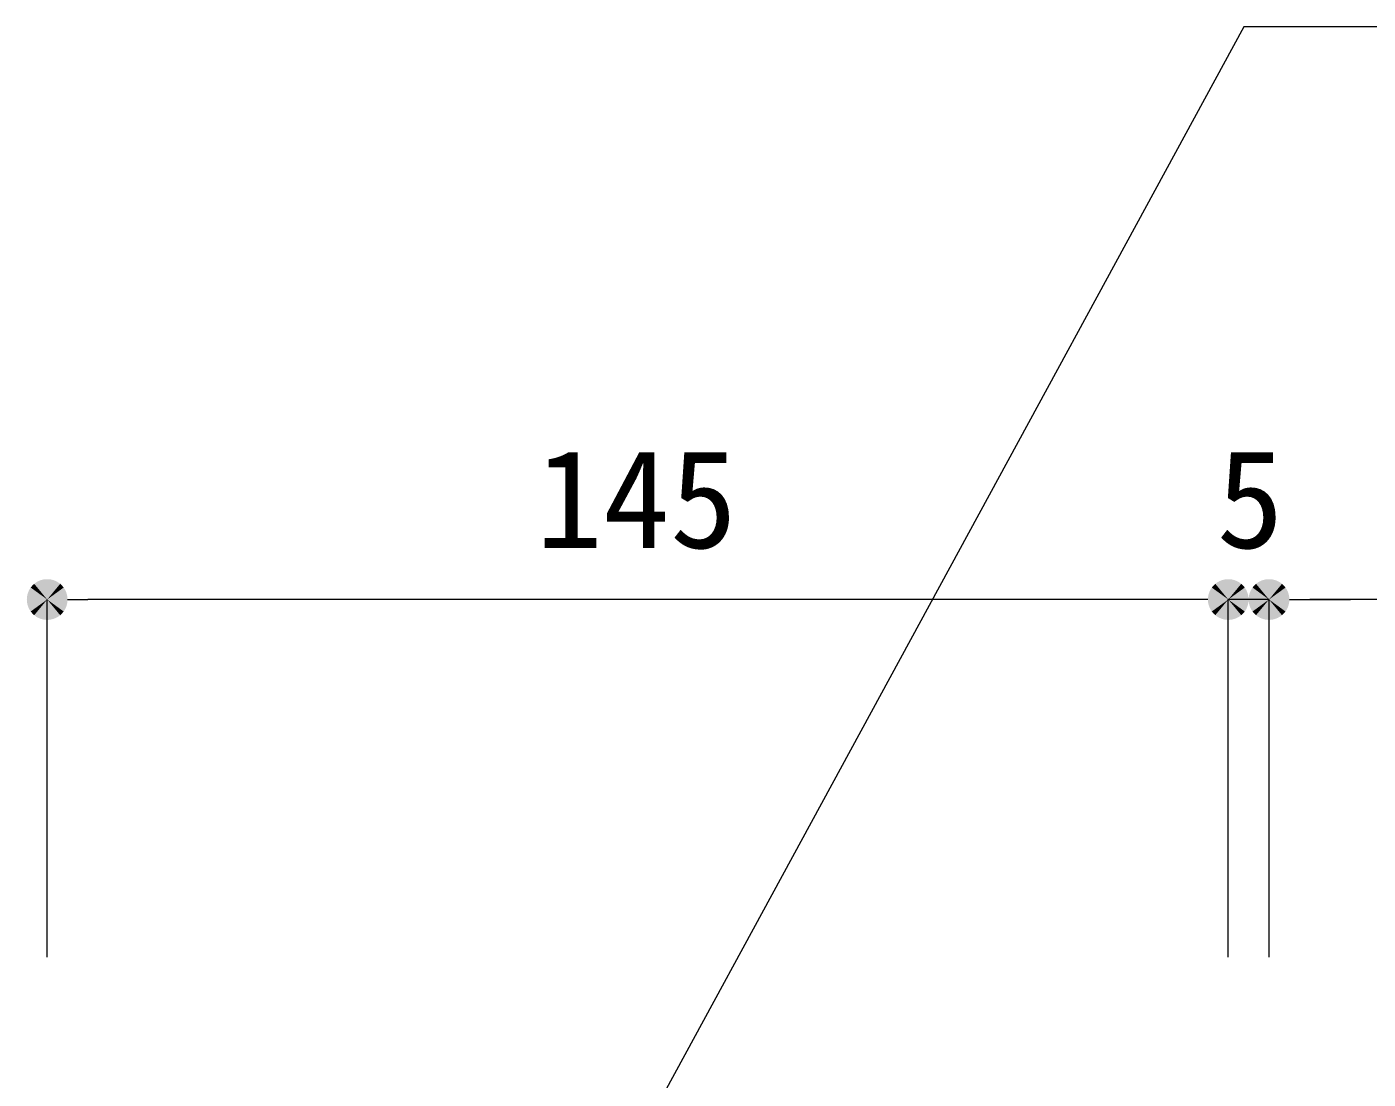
# Model space of a CAD drawing. Units: millimetres, scale not verified. Extents: x -4603 to 4686, y -14667 to 14758.
# Drawn here: x -4094.9 to -3930.2, y -626.1 to -497 of the extents above; entities that cross this region are included whole.
import ezdxf
from ezdxf.enums import TextEntityAlignment as Align

# ---------------------------------------------------------------- set-up
doc = ezdxf.new("R2010")
doc.units = ezdxf.units.MM
doc.header["$LTSCALE"] = 6.6
for name, color, linetype, lineweight in [('0-3_0-A11-寸法_詳細', 5, 'Continuous', 9), ('0-4_0', 7, 'Continuous', 9), ('0-5_A-B03-文字_書込_小', 7, 'Continuous', 9)]:
    doc.layers.add(name, color=color, linetype=linetype, lineweight=lineweight)
doc.styles.add('ＭＳ ゴシック', font='')
doc.styles.get('ＭＳ ゴシック').set_extended_font_data('MS Gothic')

# ---------------------------------------------------------------- blocks, each defined once
blk = doc.blocks.new('_Dot')
at = {"layer": '0-4_0'}
blk.add_line((-25, 0), (-50, 0), dxfattribs=at)
for points in [[(0, 0), (-20.23, 14.69), (-18.22, 17.11)], [(0, 0), (-18.22, 17.11), (-15.94, 19.26)], [(0, 0), (-15.94, 19.26), (-13.4, 21.11)], [(0, 0), (-13.4, 21.11), (-10.64, 22.62)], [(0, 0), (-10.64, 22.62), (-7.73, 23.78)], [(0, 0), (-7.73, 23.78), (-4.68, 24.56)], [(0, 0), (-4.68, 24.56), (-1.57, 24.95)], [(0, 0), (-1.57, 24.95), (1.57, 24.95)], [(0, 0), (1.57, 24.95), (4.68, 24.56)], [(0, 0), (4.68, 24.56), (7.73, 23.78)], [(0, 0), (7.73, 23.78), (10.64, 22.62)], [(0, 0), (10.64, 22.62), (13.4, 21.11)], [(0, 0), (13.4, 21.11), (15.94, 19.26)], [(0, 0), (15.94, 19.26), (18.22, 17.11)], [(0, 0), (18.22, 17.11), (20.23, 14.69)], [(0, 0), (-25, 0), (-24.8, 3.13)], [(0, 0), (-24.8, -3.13), (-25, 0)], [(0, 0), (-24.8, 3.13), (-24.21, 6.22)], [(0, 0), (-24.21, -6.22), (-24.8, -3.13)], [(0, 0), (-24.21, 6.22), (-23.24, 9.2)], [(0, 0), (-23.24, -9.2), (-24.21, -6.22)], [(0, 0), (-23.24, 9.2), (-21.91, 12.04)], [(0, 0), (-21.91, -12.04), (-23.24, -9.2)], [(0, 0), (-21.91, 12.04), (-20.23, 14.69)], [(0, 0), (-20.23, -14.69), (-21.91, -12.04)], [(0, 0), (-18.22, -17.11), (-20.23, -14.69)], [(0, 0), (-15.94, -19.26), (-18.22, -17.11)], [(0, 0), (-13.4, -21.11), (-15.94, -19.26)], [(0, 0), (-10.64, -22.62), (-13.4, -21.11)], [(0, 0), (-7.73, -23.78), (-10.64, -22.62)], [(0, 0), (-4.68, -24.56), (-7.73, -23.78)], [(0, 0), (-1.57, -24.95), (-4.68, -24.56)], [(0, 0), (1.57, -24.95), (-1.57, -24.95)], [(0, 0), (20.23, 14.69), (21.91, 12.04)], [(0, 0), (21.91, 12.04), (23.24, 9.2)], [(0, 0), (23.24, 9.2), (24.21, 6.22)], [(0, 0), (24.21, 6.22), (24.8, 3.13)], [(0, 0), (24.8, 3.13), (25, 0)], [(0, 0), (4.68, -24.56), (1.57, -24.95)], [(0, 0), (7.73, -23.78), (4.68, -24.56)], [(0, 0), (10.64, -22.62), (7.73, -23.78)], [(0, 0), (13.4, -21.11), (10.64, -22.62)], [(0, 0), (15.94, -19.26), (13.4, -21.11)], [(0, 0), (18.22, -17.11), (15.94, -19.26)], [(0, 0), (20.23, -14.69), (18.22, -17.11)], [(0, 0), (21.91, -12.04), (20.23, -14.69)], [(0, 0), (23.24, -9.2), (21.91, -12.04)], [(0, 0), (24.21, -6.22), (23.24, -9.2)], [(0, 0), (24.8, -3.13), (24.21, -6.22)], [(0, 0), (25, 0), (24.8, -3.13)]]:
    blk.add_solid(points, dxfattribs=at)

msp = doc.modelspace()

# ---------------------------------------------------------------- linework, layer by layer
at = {"layer": '0-3_0-A11-寸法_詳細'}
for p, q in [((-4092.378, -611.16), (-4092.378, -567.249)), ((-3952.378, -567.249), (-4087.378, -567.249)), ((-3952.378, -567.249), (-3957.378, -567.249)), ((-3947.378, -611.16), (-3947.378, -567.249)), ((-3947.378, -611.16), (-3947.378, -567.249)), ((-3942.378, -567.249), (-3947.378, -567.249)), ((-3942.378, -611.16), (-3942.378, -567.249)), ((-3942.378, -611.16), (-3942.378, -567.249)), ((-3937.378, -567.249), (-3932.378, -567.249)), ((-3802.378, -567.249), (-3937.378, -567.249))]:
    msp.add_line(p, q, dxfattribs=at)
at = {"layer": '0-5_A-B03-文字_書込_小'}
msp.add_lwpolyline([(-3759.338, -496.952), (-3945.472, -496.952), (-4029.845, -652.091)], dxfattribs=at)

# ---------------------------------------------------------------- block references
at = {"layer": '0-3_0-A11-寸法_詳細', "xscale": 0.1, "yscale": 0.1, "rotation": 180}
for p in [(-4092.378, -567.249), (-3942.378, -567.249), (-3942.378, -567.249)]:
    msp.add_blockref('_Dot', p, dxfattribs=at)
at = {"layer": '0-3_0-A11-寸法_詳細', "xscale": 0.1, "yscale": 0.1}
msp.add_blockref('_Dot', (-3947.378, -567.249), dxfattribs=at)
msp.add_blockref('_Dot', (-3947.378, -567.249), dxfattribs=at)

# ---------------------------------------------------------------- texts
at = {"layer": '0-3_0-A11-寸法_詳細', "style": 'ＭＳ ゴシック'}
for s, p in [('145', (-4032.383, -564.564)), ('5', (-3948.811, -564.564))]:
    msp.add_text(s, height=12.1, dxfattribs=at).set_placement(p, align=Align.BOTTOM_LEFT)

doc.saveas('drawing.dxf')
